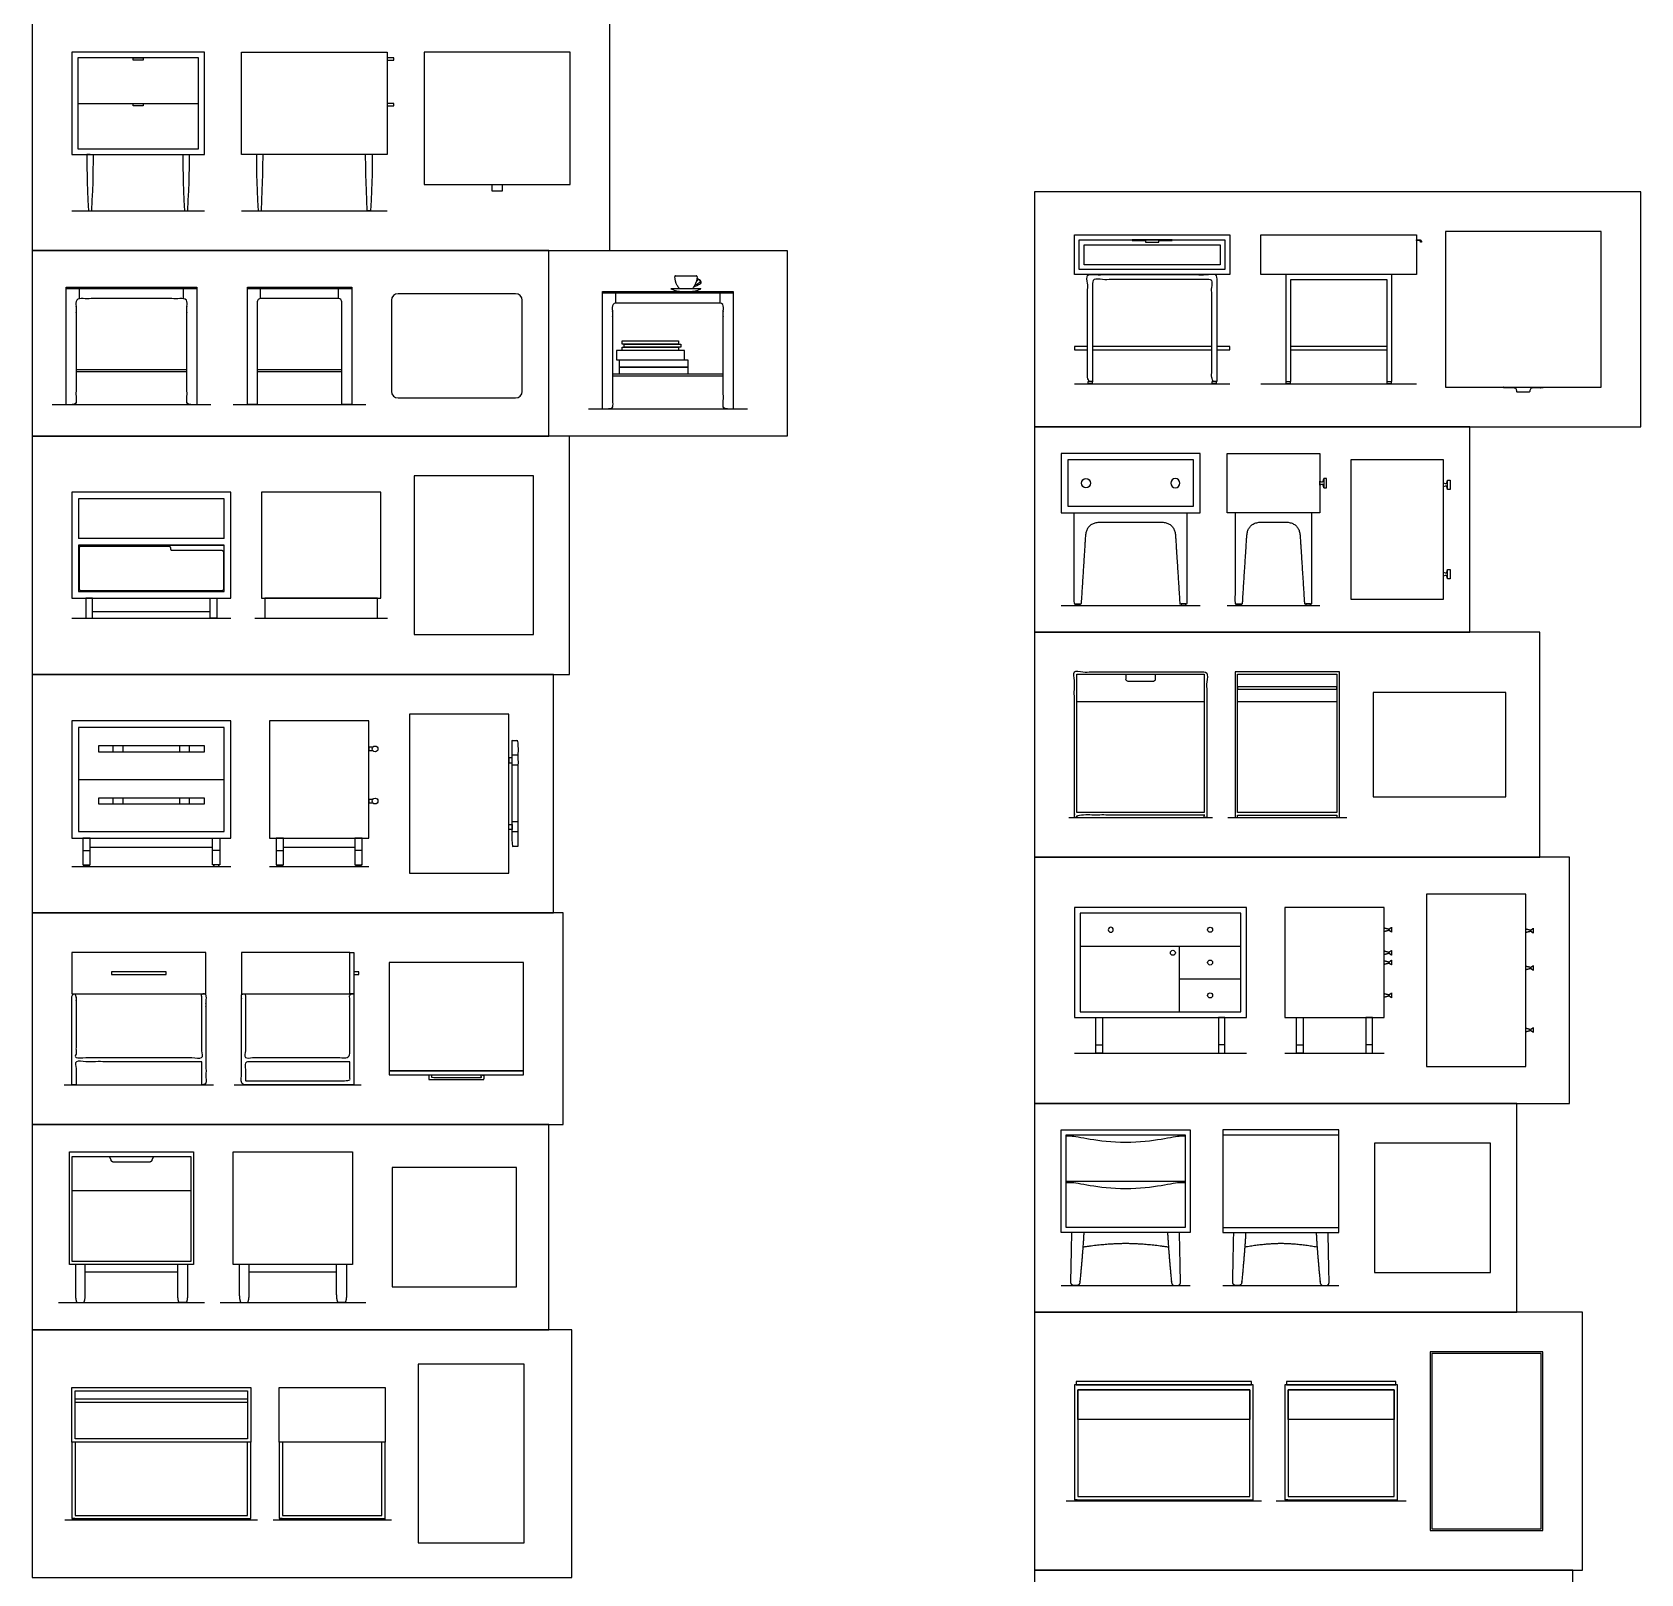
# Model space of a CAD drawing. Header units: millimetres. Extents: x 0.1 to 6.3, y -0.4 to 20.
# Drawn here: x 0.06 to 6.23, y 5.53 to 11.44 of the extents above; entities that cross this region are included whole.
import ezdxf

# ---------------------------------------------------------------- set-up
doc = ezdxf.new("R2010")
doc.units = ezdxf.units.MM
for name, color, linetype, true_color in [('2D$AG-DETAILS', 7, 'Continuous', 0x66ffff), ('2D$AG-DIAGRAM', 7, 'Continuous', 0xfecc66), ('2D$AG-FURNITURE', 7, 'Continuous', 0x66ccff), ('2D$X-VPRT', 6, 'Continuous', 0xff00ff), ('AG-DETAILS', 7, 'Continuous', 0x66ffff), ('AG-DIAGRAM', 7, 'Continuous', 0xfecc66), ('AG-FURNITURE', 7, 'Continuous', 0x66ccff), ('AG-OBJECTS', 7, 'Continuous', 0x66ff66), ('X-VPRT', 6, 'Continuous', 0xff00ff)]:
    doc.layers.add(name, color=color, linetype=linetype, true_color=true_color)

msp = doc.modelspace()

# ---------------------------------------------------------------- linework, layer by layer
at = {"layer": '2D$AG-DETAILS'}
msp.add_lwpolyline([(4.0964, 10.6245), (4.6171, 10.6245), (4.6171, 10.5483), (4.0964, 10.5483)], close=True, dxfattribs=at)
for points in [[(0.2548, 8.3007), (0.2834, 8.3007)], [(0.7809, 8.3007), (0.7524, 8.3007)], [(0.9965, 8.3007), (1.0251, 8.3007)], [(1.3267, 8.3007), (1.2981, 8.3007)], [(4.1408, 7.5549), (4.1662, 7.5549)], [(4.6361, 7.5549), (4.6107, 7.5549)], [(4.91, 7.5549), (4.9354, 7.5549)], [(5.2021, 7.5549), (5.1767, 7.5549)], [(4.6284, 7.2095), (5.0729, 7.2095)], [(4.6284, 6.8539), (5.0729, 6.8539)]]:
    msp.add_lwpolyline(points, dxfattribs=at)
at = {"layer": '2D$AG-DIAGRAM'}
for points in [[(0.2131, 10.9704), (0.7211, 10.9704)], [(0.2131, 10.7545), (0.7211, 10.7545)], [(0.8636, 10.7545), (1.4224, 10.7545)], [(4.0583, 10.0911), (4.6552, 10.0911)], [(4.7739, 10.0911), (5.3708, 10.0911)], [(4.0075, 9.2402), (4.5409, 9.2402)], [(4.6443, 9.2402), (4.9999, 9.2402)], [(0.2131, 9.1924), (0.8227, 9.1924)], [(0.9146, 9.1924), (1.4237, 9.1924)], [(4.037, 8.4274), (4.5876, 8.4274)], [(4.6468, 8.4274), (5.1029, 8.4274)], [(0.2131, 8.2399), (0.8227, 8.2399)], [(0.9711, 8.2399), (1.3521, 8.2399)], [(4.0583, 7.5232), (4.7187, 7.5232)], [(4.8656, 7.5232), (5.2466, 7.5232)], [(0.1839, 7.4017), (0.7566, 7.4017)], [(0.8361, 7.4017), (1.322, 7.4017)], [(4.0075, 6.6317), (4.5028, 6.6317)], [(4.6284, 6.6317), (5.0729, 6.6317)], [(4.0267, 5.8062), (4.7756, 5.8062)], [(4.8324, 5.8062), (5.3308, 5.8062)], [(0.1864, 5.7331), (0.9256, 5.7331)], [(0.9845, 5.7331), (1.4391, 5.7331)]]:
    msp.add_lwpolyline(points, dxfattribs=at)
at = {"layer": '2D$AG-FURNITURE'}
for points in [[(0.2131, 10.9704), (0.7211, 10.9704), (0.7211, 11.3641), (0.2131, 11.3641)], [(0.8636, 11.3641), (1.4224, 11.3641), (1.4224, 10.9704), (0.8636, 10.9704)], [(1.5649, 10.8561), (2.1237, 10.8561), (2.1237, 11.3641), (1.5649, 11.3641)], [(0.2353, 10.9926), (0.6989, 10.9926), (0.6989, 11.3418), (0.2353, 11.3418)], [(0.448, 11.3418), (0.4861, 11.3418), (0.4861, 11.3323), (0.448, 11.3323)], [(1.4224, 11.3323), (1.4478, 11.3323), (1.4478, 11.3418), (1.4224, 11.3418)], [(0.448, 11.1672), (0.4861, 11.1672), (0.4861, 11.1577), (0.448, 11.1577)], [(1.4224, 11.1577), (1.4478, 11.1577), (1.4478, 11.1672), (1.4224, 11.1672)], [(1.8252, 10.8561), (1.8633, 10.8561), (1.8633, 10.8307), (1.8252, 10.8307)], [(5.4818, 10.0784), (6.0787, 10.0784), (6.0787, 10.6753), (5.4818, 10.6753)], [(4.0583, 10.6626), (4.6552, 10.6626), (4.6552, 10.5102), (4.0583, 10.5102)], [(4.0773, 10.6436), (4.6361, 10.6436), (4.6361, 10.5293), (4.0773, 10.5293)], [(4.3567, 10.6436), (4.2805, 10.6436), (4.2805, 10.6404), (4.3313, 10.6404), (4.3313, 10.6341), (4.3567, 10.6341), (4.3821, 10.6341), (4.3821, 10.6404), (4.4329, 10.6404), (4.4329, 10.6436)], [(4.7739, 10.6626), (5.3708, 10.6626), (5.3708, 10.5102), (4.7739, 10.5102)], [(5.2755, 10.1007), (5.2755, 10.5102), (4.8691, 10.5102), (4.8691, 10.1007), (4.8882, 10.1007), (4.8882, 10.4912), (5.2565, 10.4912), (5.2565, 10.1007)], [(4.1112, 10.1007), (4.126, 10.1007), (4.126, 10.0911), (4.1112, 10.0911)], [(4.5874, 10.1007), (4.6022, 10.1007), (4.6022, 10.0911), (4.5874, 10.0911)], [(4.8713, 10.1007), (4.886, 10.1007), (4.886, 10.0911), (4.8713, 10.0911)], [(5.2586, 10.1007), (5.2734, 10.1007), (5.2734, 10.0911), (5.2586, 10.0911)], [(4.0075, 9.5958), (4.5409, 9.5958), (4.5409, 9.8244), (4.0075, 9.8244)], [(4.6443, 9.8244), (4.9999, 9.8244), (4.9999, 9.5958), (4.6443, 9.5958)], [(4.0329, 9.6212), (4.5155, 9.6212), (4.5155, 9.799), (4.0329, 9.799)], [(5.1186, 9.2656), (5.4742, 9.2656), (5.4742, 9.799), (5.1186, 9.799)], [(1.5261, 9.1289), (1.9833, 9.1289), (1.9833, 9.7385), (1.5261, 9.7385)], [(5.0157, 9.6927), (5.0253, 9.6927), (5.0253, 9.7276), (5.0157, 9.7276)], [(0.2131, 9.675), (0.2131, 9.2686), (0.8227, 9.2686), (0.8227, 9.675)], [(0.9405, 9.675), (0.9405, 9.2686), (1.3977, 9.2686), (1.3977, 9.675)], [(0.2385, 9.4718), (0.2385, 9.294), (0.7973, 9.294), (0.7973, 9.4718)], [(0.2925, 9.2686), (0.2671, 9.2686), (0.2671, 9.1924), (0.2925, 9.1924)], [(0.7433, 9.2686), (0.7687, 9.2686), (0.7687, 9.1924), (0.7433, 9.1924)], [(1.385, 9.2686), (0.9532, 9.2686), (0.9532, 9.1924), (1.385, 9.1924)], [(4.0623, 9.2467), (4.0799, 9.2467), (4.0799, 9.2402), (4.0623, 9.2402)], [(4.486, 9.2467), (4.4684, 9.2467), (4.4684, 9.2402), (4.486, 9.2402)], [(4.68, 9.2467), (4.6977, 9.2467), (4.6977, 9.2402), (4.68, 9.2402)], [(4.9641, 9.2467), (4.9465, 9.2467), (4.9465, 9.2402), (4.9641, 9.2402)], [(4.0678, 8.9767), (4.5567, 8.9767), (4.5567, 8.4465), (4.0678, 8.4465)], [(5.0749, 8.437), (5.0749, 8.9862), (4.6748, 8.9862), (4.6748, 8.437), (4.6748, 8.4274), (4.6843, 8.4274), (4.6843, 8.437), (5.0653, 8.437), (5.0653, 8.4274), (5.0749, 8.4274)], [(4.6843, 8.9767), (5.0653, 8.9767), (5.0653, 8.4465), (4.6843, 8.4465)], [(5.0653, 8.9196), (5.0653, 8.9291), (4.6843, 8.9291), (4.6843, 8.9196)], [(5.205, 8.9069), (5.205, 8.5068), (5.713, 8.5068), (5.713, 8.9069)], [(1.5083, 8.2145), (1.8893, 8.2145), (1.8893, 8.8241), (1.5083, 8.8241)], [(0.2131, 8.7987), (0.2131, 8.3478), (0.8227, 8.3478), (0.8227, 8.7987)], [(0.2385, 8.7733), (0.2385, 8.3732), (0.7973, 8.3732), (0.7973, 8.7733)], [(0.9711, 8.7987), (0.9711, 8.3478), (1.3521, 8.3478), (1.3521, 8.7987)], [(0.3147, 8.6795), (0.7211, 8.6795), (0.7211, 8.7018), (0.3147, 8.7018)], [(1.8893, 8.6566), (1.8893, 8.6376), (1.902, 8.6376), (1.902, 8.6566)], [(0.3147, 8.4795), (0.7211, 8.4795), (0.7211, 8.5017), (0.3147, 8.5017)], [(1.8893, 8.3819), (1.8893, 8.401), (1.902, 8.401), (1.902, 8.3819)], [(0.2548, 8.3478), (0.2548, 8.2462), (0.2834, 8.2462), (0.2834, 8.3478)], [(0.7809, 8.3478), (0.7809, 8.2462), (0.7524, 8.2462), (0.7524, 8.3478)], [(0.9965, 8.3478), (0.9965, 8.2462), (1.0251, 8.2462), (1.0251, 8.3478)], [(0.2579, 8.2462), (0.2804, 8.2462), (0.2775, 8.2399), (0.2608, 8.2399)], [(0.7779, 8.2462), (0.7554, 8.2462), (0.7583, 8.2399), (0.775, 8.2399)], [(0.9995, 8.2462), (1.022, 8.2462), (1.0191, 8.2399), (1.0024, 8.2399)], [(5.4091, 7.4724), (5.7901, 7.4724), (5.7901, 8.1328), (5.4091, 8.1328)], [(4.0583, 7.6597), (4.7187, 7.6597), (4.7187, 8.082), (4.0583, 8.082)], [(4.0805, 7.6819), (4.6964, 7.6819), (4.6964, 8.0598), (4.0805, 8.0598)], [(4.8656, 8.082), (4.8656, 7.6597), (5.2466, 7.6597), (5.2466, 8.082)], [(0.2131, 7.9097), (0.2131, 7.7509), (0.7274, 7.7509), (0.7274, 7.9097)], [(0.8631, 7.9097), (0.8631, 7.7509), (1.2791, 7.7509), (1.2791, 7.9097)], [(1.2791, 7.7509), (1.2791, 7.9097), (1.2949, 7.9097), (1.2949, 7.7509)], [(1.4306, 7.8716), (1.4306, 7.4556), (1.945, 7.4556), (1.945, 7.8716)], [(0.575, 7.8351), (0.3655, 7.8351), (0.3655, 7.8255), (0.575, 7.8255)], [(1.314, 7.8351), (1.2949, 7.8351), (1.2949, 7.8255), (1.314, 7.8255)], [(4.1662, 7.5232), (4.1408, 7.5232), (4.1408, 7.6597), (4.1662, 7.6597)], [(4.6107, 7.5232), (4.6361, 7.5232), (4.6361, 7.6597), (4.6107, 7.6597)], [(4.9354, 7.5232), (4.91, 7.5232), (4.91, 7.6597), (4.9354, 7.6597)], [(5.1767, 7.5232), (5.2021, 7.5232), (5.2021, 7.6597), (5.1767, 7.6597)], [(1.4306, 7.4398), (1.945, 7.4398), (1.945, 7.4556), (1.4306, 7.4556)], [(4.0075, 7.2286), (4.5028, 7.2286), (4.5028, 6.8349), (4.0075, 6.8349)], [(4.6284, 7.2286), (4.6284, 6.8349), (5.0729, 6.8349), (5.0729, 7.2286)], [(4.0265, 7.2095), (4.4837, 7.2095), (4.4837, 6.8539), (4.0265, 6.8539)], [(4.0265, 7.2095), (4.4837, 7.2095), (4.4837, 6.8539), (4.0265, 6.8539)], [(5.21, 6.6825), (5.6545, 6.6825), (5.6545, 7.1778), (5.21, 7.1778)], [(5.423, 5.6919), (5.8548, 5.6919), (5.8548, 6.3777), (5.423, 6.3777)], [(5.4293, 5.6982), (5.8484, 5.6982), (5.8484, 6.3713), (5.4293, 6.3713)], [(1.5413, 5.6442), (1.9477, 5.6442), (1.9477, 6.33), (1.5413, 6.33)], [(0.2131, 6.2411), (0.8989, 6.2411), (0.8989, 6.0315), (0.2131, 6.0315)], [(1.0086, 6.2411), (1.415, 6.2411), (1.415, 6.0315), (1.0086, 6.0315)], [(4.7441, 6.2507), (4.0583, 6.2507), (4.0583, 5.8093), (4.7441, 5.8093)], [(4.7377, 6.2634), (4.0646, 6.2634), (4.0646, 6.2507), (4.7377, 6.2507)], [(5.2975, 6.2507), (4.8657, 6.2507), (4.8657, 5.8093), (5.2975, 5.8093)], [(5.2912, 6.2634), (4.8721, 6.2634), (4.8721, 6.2507), (5.2912, 6.2507)], [(0.2258, 6.2284), (0.8862, 6.2284), (0.8862, 6.0442), (0.2258, 6.0442)], [(4.7314, 6.2316), (4.7314, 6.1173), (4.071, 6.1173), (4.071, 6.2316)], [(4.7314, 6.2316), (4.071, 6.2316), (4.071, 5.822), (4.7314, 5.822)], [(5.2848, 6.2316), (5.2848, 6.1173), (4.8784, 6.1173), (4.8784, 6.2316)], [(5.2848, 6.2316), (4.8784, 6.2316), (4.8784, 5.822), (5.2848, 5.822)], [(4.0696, 5.8093), (4.0596, 5.8093), (4.0604, 5.8062), (4.0688, 5.8062)], [(4.7327, 5.8093), (4.7427, 5.8093), (4.7419, 5.8062), (4.7335, 5.8062)], [(4.877, 5.8093), (4.8671, 5.8093), (4.8679, 5.8062), (4.8762, 5.8062)], [(5.2862, 5.8093), (5.2961, 5.8093), (5.2953, 5.8062), (5.287, 5.8062)], [(0.2244, 5.7375), (0.2145, 5.7375), (0.2153, 5.7331), (0.2236, 5.7331)], [(0.8876, 5.7375), (0.8975, 5.7375), (0.8967, 5.7331), (0.8884, 5.7331)], [(1.0199, 5.7375), (1.01, 5.7375), (1.0107, 5.7331), (1.0191, 5.7331)], [(1.4037, 5.7375), (1.4136, 5.7375), (1.4128, 5.7331), (1.4044, 5.7331)]]:
    msp.add_lwpolyline(points, close=True, dxfattribs=at)
for points in [[(0.2353, 11.1672), (0.6989, 11.1672)], [(0.2829, 10.9704), (0.2702, 10.9704)], [(4.1091, 10.2344), (4.0583, 10.2344), (4.0583, 10.2217), (4.1091, 10.2217)], [(4.5853, 10.2344), (4.1281, 10.2344)], [(4.1281, 10.2217), (4.5853, 10.2217)], [(4.6044, 10.2217), (4.6552, 10.2217), (4.6552, 10.2344), (4.6044, 10.2344)], [(5.2565, 10.2344), (4.8882, 10.2344)], [(4.8882, 10.2217), (5.2565, 10.2217)], [(0.7973, 9.4972), (0.7973, 9.6496), (0.2385, 9.6496), (0.2385, 9.4972)], [(0.7973, 9.4972), (0.2385, 9.4972)], [(0.2385, 9.4718), (0.7973, 9.4718)], [(0.2385, 9.4718), (0.2385, 9.294), (0.7973, 9.294), (0.7973, 9.4718)], [(0.7973, 9.4718), (0.2385, 9.4718)], [(0.2925, 9.2178), (0.7433, 9.2178)], [(4.0678, 8.8719), (4.5567, 8.8719)], [(4.6843, 8.8719), (5.0653, 8.8719)], [(0.371, 8.6795), (0.371, 8.7018)], [(0.4091, 8.6795), (0.4091, 8.7018)], [(0.6266, 8.6795), (0.6266, 8.7018)], [(0.6647, 8.6795), (0.6647, 8.7018)], [(1.3668, 8.697), (1.3521, 8.697), (1.3521, 8.6843), (1.3668, 8.6843)], [(1.9242, 8.6661), (1.902, 8.6661)], [(1.9242, 8.628), (1.902, 8.628)], [(0.2385, 8.5732), (0.7973, 8.5732)], [(0.371, 8.4795), (0.371, 8.5017)], [(0.4091, 8.4795), (0.4091, 8.5017)], [(0.6266, 8.4795), (0.6266, 8.5017)], [(0.6647, 8.4795), (0.6647, 8.5017)], [(1.3668, 8.497), (1.3521, 8.497), (1.3521, 8.4843), (1.3668, 8.4843)], [(1.9242, 8.4105), (1.902, 8.4105)], [(1.9242, 8.3724), (1.902, 8.3724)], [(0.7524, 8.3129), (0.5179, 8.3129), (0.2834, 8.3129)], [(1.2981, 8.3129), (1.1616, 8.3129), (1.0251, 8.3129)], [(4.0805, 7.9338), (4.6964, 7.9338)], [(4.4615, 7.6819), (4.4615, 7.9338)], [(4.4615, 7.8079), (4.6964, 7.8079)], [(4.0265, 7.0317), (4.4837, 7.0317)], [(0.2131, 6.0315), (0.2131, 5.7375), (0.8989, 5.7375), (0.8989, 6.0315)], [(0.2258, 6.0315), (0.2258, 5.7502), (0.8862, 5.7502), (0.8862, 6.0315)], [(1.0086, 6.0315), (1.0086, 5.7375), (1.415, 5.7375), (1.415, 6.0315)], [(1.0213, 6.0315), (1.0213, 5.7502), (1.4023, 5.7502), (1.4023, 6.0315)]]:
    msp.add_lwpolyline(points, dxfattribs=at)
for centre, radius in [((4.1027, 9.7101), 0.0175), ((1.3759, 8.6906), 0.0111), ((1.3759, 8.4906), 0.0111), ((4.579, 7.9968), 0.00952), ((4.4361, 7.9084), 0.00952), ((4.579, 7.8709), 0.00952), ((4.579, 7.7449), 0.00952)]:
    msp.add_circle(centre, radius, dxfattribs=at)
at = {"layer": '2D$AG-FURNITURE', "extrusion": (0, 0, -1)}
for centre, radius in [((-4.4456, 9.7101), 0.0175), ((-4.198, 7.9968), 0.00952)]:
    msp.add_circle(centre, radius, dxfattribs=at)
at = {"layer": '2D$AG-FURNITURE'}
for points, degree, knots in [([(0.2702, 10.9704), (0.2702, 10.9346), (0.2702, 10.8702), (0.2766, 10.7545), (0.2787, 10.7545), (0.2808, 10.7545), (0.2829, 10.7545), (0.2851, 10.7545), (0.2872, 10.7545), (0.2893, 10.7545), (0.2956, 10.8702), (0.2956, 10.9346), (0.2956, 10.9704)], 3, [0, 0, 0, 0, 0.708937, 0.708937, 0.708937, 0.736042, 0.736042, 0.736042, 0.763147, 0.763147, 0.763147, 1.472084, 1.472084, 1.472084, 1.472084]), ([(0.6385, 10.9704), (0.6385, 10.9346), (0.6385, 10.8702), (0.6449, 10.7545), (0.647, 10.7545), (0.6491, 10.7545), (0.6512, 10.7545), (0.6534, 10.7545), (0.6555, 10.7545), (0.6576, 10.7545), (0.6639, 10.8702), (0.6639, 10.9346), (0.6639, 10.9704)], 3, [0, 0, 0, 0, 0.708937, 0.708937, 0.708937, 0.736042, 0.736042, 0.736042, 0.763147, 0.763147, 0.763147, 1.472084, 1.472084, 1.472084, 1.472084]), ([(0.9207, 10.9704), (0.9207, 10.9346), (0.9207, 10.8702), (0.9271, 10.7545), (0.9292, 10.7545), (0.9313, 10.7545), (0.9334, 10.7545), (0.9355, 10.7545), (0.9377, 10.7545), (0.9398, 10.7545), (0.9461, 10.8702), (0.9461, 10.9346), (0.9461, 10.9704)], 3, [0, 0, 0, 0, 0.708937, 0.708937, 0.708937, 0.736042, 0.736042, 0.736042, 0.763147, 0.763147, 0.763147, 1.472084, 1.472084, 1.472084, 1.472084]), ([(1.3652, 10.9704), (1.3652, 10.9346), (1.3652, 10.8702), (1.3589, 10.7545), (1.3568, 10.7545), (1.3546, 10.7545), (1.3525, 10.7545), (1.3504, 10.7545), (1.3483, 10.7545), (1.3462, 10.7545), (1.3398, 10.8702), (1.3398, 10.9346), (1.3398, 10.9704)], 3, [0, 0, 0, 0, 0.708937, 0.708937, 0.708937, 0.736042, 0.736042, 0.736042, 0.763147, 0.763147, 0.763147, 1.472084, 1.472084, 1.472084, 1.472084]), ([(4.6044, 10.1007), (4.6044, 10.3055), (4.6044, 10.5102), (4.3567, 10.5102), (4.1091, 10.5102), (4.1091, 10.3055), (4.1091, 10.1007), (4.1186, 10.1007), (4.1281, 10.1007), (4.1281, 10.2959), (4.1281, 10.4912), (4.3567, 10.4912), (4.5853, 10.4912), (4.5853, 10.2959), (4.5853, 10.1007), (4.5948, 10.1007), (4.6044, 10.1007)], 2, [0, 0, 0, 1, 1, 2, 2, 3, 3, 3.0625, 3.0625, 4.015988, 4.015988, 4.939065, 4.939065, 5.892554, 5.892554, 5.955054, 5.955054, 5.955054]), ([(5.0157, 9.6927), (5.0125, 9.7035), (5.0106, 9.7054), (5.0051, 9.7057), (4.9999, 9.7029), (4.9999, 9.7077), (4.9999, 9.7126), (4.9999, 9.7174), (5.0051, 9.7145), (5.0106, 9.7148), (5.0125, 9.7168), (5.0157, 9.7276)], 3, [-0.0825267, -0.0825267, -0.0825267, -0.0825267, -0.0412633, 0, 0, 0, 0.0474741, 0.0474741, 0.0474741, 0.0887374, 0.1300007, 0.1300007, 0.1300007, 0.1300007]), ([(5.49, 9.6863), (5.4868, 9.6972), (5.485, 9.6991), (5.4794, 9.6994), (5.4742, 9.6966), (5.4742, 9.7014), (5.4742, 9.7062), (5.4742, 9.711), (5.4794, 9.7082), (5.485, 9.7085), (5.4868, 9.7104), (5.49, 9.7213)], 3, [-0.0825267, -0.0825267, -0.0825267, -0.0825267, -0.0412633, 0, 0, 0, 0.0474741, 0.0474741, 0.0474741, 0.0887374, 0.1300007, 0.1300007, 0.1300007, 0.1300007]), ([(5.49, 9.6863), (5.4948, 9.6863), (5.4996, 9.6863), (5.4996, 9.7038), (5.4996, 9.7213), (5.4948, 9.7213), (5.49, 9.7213), (5.49, 9.7038), (5.49, 9.6863)], 2, [0, 0, 0, 0.1145833, 0.1145833, 0.2291667, 0.2291667, 0.34375, 0.34375, 0.4583333, 0.4583333, 0.4583333]), ([(4.0568, 9.5958), (4.0568, 9.4213), (4.0568, 9.2467), (4.0711, 9.2467), (4.0854, 9.2467), (4.0937, 9.3771), (4.102, 9.5074), (4.1054, 9.5609), (4.1619, 9.5609), (4.218, 9.5609), (4.2742, 9.5609), (4.3303, 9.5609), (4.3864, 9.5609), (4.4429, 9.5609), (4.4463, 9.5074), (4.4546, 9.3771), (4.4629, 9.2467), (4.4772, 9.2467), (4.4915, 9.2467), (4.4915, 9.4213), (4.4915, 9.5958)], 2, [0, 0, 0, 1, 1, 2, 2, 2.746672, 2.746672, 3.107942, 3.107942, 3.476176, 3.476176, 3.84441, 3.84441, 4.20568, 4.20568, 4.952352, 4.952352, 5.952352, 5.952352, 6.952352, 6.952352, 6.952352]), ([(4.6745, 9.5958), (4.6745, 9.4213), (4.6745, 9.2467), (4.6888, 9.2467), (4.7031, 9.2467), (4.7114, 9.3771), (4.7198, 9.5074), (4.7232, 9.5609), (4.7797, 9.5609), (4.8009, 9.5609), (4.8221, 9.5609), (4.8432, 9.5609), (4.8644, 9.5609), (4.9209, 9.5609), (4.9243, 9.5074), (4.9327, 9.3771), (4.941, 9.2467), (4.9553, 9.2467), (4.9696, 9.2467), (4.9696, 9.4213), (4.9696, 9.5958)], 2, [0, 0, 0, 1, 1, 2, 2, 2.746672, 2.746672, 3.107942, 3.107942, 3.247009, 3.247009, 3.386076, 3.386076, 3.747347, 3.747347, 4.494019, 4.494019, 5.494019, 5.494019, 6.494019, 6.494019, 6.494019]), ([(5.49, 9.3434), (5.4868, 9.3543), (5.485, 9.3562), (5.4794, 9.3565), (5.4742, 9.3537), (5.4742, 9.3585), (5.4742, 9.3633), (5.4742, 9.3681), (5.4794, 9.3653), (5.485, 9.3656), (5.4868, 9.3675), (5.49, 9.3784)], 3, [-0.0825267, -0.0825267, -0.0825267, -0.0825267, -0.0412633, 0, 0, 0, 0.0474741, 0.0474741, 0.0474741, 0.0887374, 0.1300007, 0.1300007, 0.1300007, 0.1300007]), ([(5.49, 9.3434), (5.4948, 9.3434), (5.4996, 9.3434), (5.4996, 9.3609), (5.4996, 9.3784), (5.4948, 9.3784), (5.49, 9.3784), (5.49, 9.3609), (5.49, 9.3434)], 2, [0, 0, 0, 0.1145833, 0.1145833, 0.2291667, 0.2291667, 0.34375, 0.34375, 0.4583333, 0.4583333, 0.4583333]), ([(4.5663, 8.437), (4.5663, 8.7116), (4.5663, 8.9862), (4.3123, 8.9862), (4.0583, 8.9862), (4.0583, 8.7116), (4.0583, 8.437), (4.0583, 8.4322), (4.0583, 8.4274), (4.063, 8.4274), (4.0678, 8.4274), (4.0678, 8.4322), (4.0678, 8.437), (4.3123, 8.437), (4.5567, 8.437), (4.5567, 8.4322), (4.5567, 8.4274), (4.5615, 8.4274), (4.5663, 8.4274), (4.5663, 8.4322), (4.5663, 8.437)], 2, [3.5, 3.5, 3.5, 5.333333, 5.333333, 7, 7, 8.833333, 8.833333, 8.864583, 8.864583, 8.895833, 8.895833, 8.927083, 8.927083, 10.53125, 10.53125, 10.5625, 10.5625, 10.59375, 10.59375, 10.625, 10.625, 10.625]), ([(1.9242, 8.3161), (1.9242, 8.5193), (1.9242, 8.7225), (1.9131, 8.7225), (1.902, 8.7225), (1.902, 8.5193), (1.902, 8.3161), (1.9131, 8.3161), (1.9242, 8.3161)], 2, [0, 0, 0, 0.666667, 0.666667, 0.708333, 0.708333, 1.375, 1.375, 1.416667, 1.416667, 1.416667]), ([(1.3267, 8.3478), (1.3267, 8.297), (1.3267, 8.2462), (1.3124, 8.2462), (1.2981, 8.2462), (1.2981, 8.297), (1.2981, 8.3478), (1.3124, 8.3478), (1.3267, 8.3478)], 2, [0, 0, 0, 0.3333333, 0.3333333, 0.4270833, 0.4270833, 0.7604167, 0.7604167, 0.8541667, 0.8541667, 0.8541667]), ([(1.3236, 8.2462), (1.3124, 8.2462), (1.3012, 8.2462), (1.3026, 8.243), (1.3041, 8.2399), (1.3124, 8.2399), (1.3207, 8.2399), (1.3222, 8.243), (1.3236, 8.2462)], 2, [0, 0, 0, 0.0325646, 0.0325646, 0.0533979, 0.0533979, 0.0859625, 0.0859625, 0.1067958, 0.1067958, 0.1067958]), ([(5.2466, 7.9896), (5.2562, 7.992), (5.2658, 7.9943), (5.2705, 7.9908), (5.2751, 7.9873), (5.2751, 7.9968), (5.2751, 8.0063), (5.2705, 8.0028), (5.2658, 7.9993), (5.2562, 8.0017), (5.2466, 8.004), (5.2466, 7.9968), (5.2466, 7.9896)], 2, [0, 0, 0, 1, 1, 2, 2, 3, 3, 4, 4, 5, 5, 5.063309, 5.063309, 5.063309]), ([(5.7901, 7.9859), (5.7997, 7.9883), (5.8094, 7.9906), (5.814, 7.9871), (5.8187, 7.9836), (5.8187, 7.9931), (5.8187, 8.0026), (5.814, 7.9991), (5.8094, 7.9956), (5.7997, 7.9979), (5.7901, 8.0003), (5.7901, 7.9931), (5.7901, 7.9859)], 2, [0, 0, 0, 1, 1, 2, 2, 3, 3, 4, 4, 5, 5, 5.063309, 5.063309, 5.063309]), ([(5.2466, 7.9012), (5.2562, 7.9036), (5.2658, 7.906), (5.2705, 7.9024), (5.2751, 7.8989), (5.2751, 7.9084), (5.2751, 7.9179), (5.2705, 7.9144), (5.2658, 7.9109), (5.2562, 7.9133), (5.2466, 7.9157), (5.2466, 7.9084), (5.2466, 7.9012)], 2, [0, 0, 0, 1, 1, 2, 2, 3, 3, 4, 4, 5, 5, 5.063309, 5.063309, 5.063309]), ([(5.2466, 7.8636), (5.2562, 7.866), (5.2658, 7.8684), (5.2705, 7.8649), (5.2751, 7.8614), (5.2751, 7.8709), (5.2751, 7.8804), (5.2705, 7.8768), (5.2658, 7.8733), (5.2562, 7.8757), (5.2466, 7.8781), (5.2466, 7.8709), (5.2466, 7.8636)], 2, [0, 0, 0, 1, 1, 2, 2, 3, 3, 4, 4, 5, 5, 5.063309, 5.063309, 5.063309]), ([(5.7901, 7.843), (5.7997, 7.8454), (5.8094, 7.8478), (5.814, 7.8442), (5.8187, 7.8407), (5.8187, 7.8502), (5.8187, 7.8597), (5.814, 7.8562), (5.8094, 7.8527), (5.7997, 7.8551), (5.7901, 7.8575), (5.7901, 7.8502), (5.7901, 7.843)], 2, [0, 0, 0, 1, 1, 2, 2, 3, 3, 4, 4, 5, 5, 5.063309, 5.063309, 5.063309]), ([(0.7116, 7.4906), (0.7116, 7.4461), (0.7116, 7.4017), (0.7195, 7.4017), (0.7274, 7.4017), (0.7274, 7.5763), (0.7274, 7.7509), (0.7195, 7.7509), (0.7116, 7.7509), (0.7116, 7.6287), (0.7116, 7.5064), (0.4703, 7.5064), (0.229, 7.5064), (0.229, 7.6287), (0.229, 7.7509), (0.221, 7.7509), (0.2131, 7.7509), (0.2131, 7.5763), (0.2131, 7.4017), (0.221, 7.4017), (0.229, 7.4017), (0.229, 7.4461), (0.229, 7.4906), (0.4703, 7.4906), (0.7116, 7.4906)], 2, [0.854167, 0.854167, 0.854167, 1.145833, 1.145833, 1.197917, 1.197917, 2.34375, 2.34375, 2.395833, 2.395833, 3.197917, 3.197917, 4.34375, 4.34375, 5.145833, 5.145833, 5.197917, 5.197917, 6.34375, 6.34375, 6.395833, 6.395833, 6.6875, 6.6875, 7.833333, 7.833333, 7.833333]), ([(1.2791, 7.4017), (1.287, 7.4017), (1.2949, 7.4017), (1.2949, 7.5763), (1.2949, 7.7509), (1.287, 7.7509), (1.2791, 7.7509), (1.2791, 7.6287), (1.2791, 7.5064), (1.079, 7.5064), (0.879, 7.5064), (0.879, 7.6287), (0.879, 7.7509), (0.8711, 7.7509), (0.8631, 7.7509), (0.8631, 7.5763), (0.8631, 7.4017), (0.8711, 7.4017), (0.879, 7.4017), (1.079, 7.4017), (1.2791, 7.4017)], 2, [1.145833, 1.145833, 1.145833, 1.197917, 1.197917, 2.34375, 2.34375, 2.395833, 2.395833, 3.197917, 3.197917, 4.34375, 4.34375, 5.145833, 5.145833, 5.197917, 5.197917, 6.34375, 6.34375, 6.395833, 6.395833, 7.708333, 7.708333, 7.708333]), ([(5.2466, 7.7377), (5.2562, 7.7401), (5.2658, 7.7425), (5.2705, 7.7389), (5.2751, 7.7354), (5.2751, 7.7449), (5.2751, 7.7544), (5.2705, 7.7509), (5.2658, 7.7474), (5.2562, 7.7498), (5.2466, 7.7522), (5.2466, 7.7449), (5.2466, 7.7377)], 2, [0, 0, 0, 1, 1, 2, 2, 3, 3, 4, 4, 5, 5, 5.063309, 5.063309, 5.063309]), ([(5.7901, 7.6049), (5.7997, 7.6073), (5.8094, 7.6096), (5.814, 7.6061), (5.8187, 7.6026), (5.8187, 7.6121), (5.8187, 7.6216), (5.814, 7.6181), (5.8094, 7.6146), (5.7997, 7.6169), (5.7901, 7.6193), (5.7901, 7.6121), (5.7901, 7.6049)], 2, [0, 0, 0, 1, 1, 2, 2, 3, 3, 4, 4, 5, 5, 5.063309, 5.063309, 5.063309]), ([(1.2791, 7.4906), (1.2791, 7.4541), (1.2791, 7.4175), (1.079, 7.4175), (0.879, 7.4175), (0.879, 7.4541), (0.879, 7.4906), (1.079, 7.4906), (1.2791, 7.4906)], 2, [0.854167, 0.854167, 0.854167, 1.09375, 1.09375, 2.40625, 2.40625, 2.645833, 2.645833, 3.791667, 3.791667, 3.791667]), ([(1.583, 7.4398), (1.583, 7.4302), (1.583, 7.4207), (1.6878, 7.4207), (1.7926, 7.4207), (1.7926, 7.4302), (1.7926, 7.4398), (1.7878, 7.4398), (1.7831, 7.4398), (1.7831, 7.435), (1.7831, 7.4302), (1.6878, 7.4302), (1.5926, 7.4302), (1.5926, 7.435), (1.5926, 7.4398), (1.5878, 7.4398), (1.583, 7.4398)], 2, [0, 0, 0, 1, 1, 2, 2, 3, 3, 3.03125, 3.03125, 3.53125, 3.53125, 4.440341, 4.440341, 4.940341, 4.940341, 4.971591, 4.971591, 4.971591]), ([(4.4837, 7.2043), (4.4781, 7.2043), (4.4726, 7.2043), (4.467, 7.2043), (4.4374, 7.2043), (4.3639, 7.1808), (4.2551, 7.1808), (4.1463, 7.1808), (4.0728, 7.2043), (4.0432, 7.2043), (4.0376, 7.2043), (4.0321, 7.2043), (4.0265, 7.2043)], 3, [-0.759004, -0.759004, -0.759004, -0.759004, -0.704291, -0.704291, -0.704291, 0, 0, 0, 0.704291, 0.704291, 0.704291, 0.759004, 0.759004, 0.759004, 0.759004]), ([(4.4837, 7.0265), (4.4781, 7.0265), (4.4726, 7.0265), (4.467, 7.0265), (4.4374, 7.0265), (4.3639, 7.003), (4.2551, 7.003), (4.1463, 7.003), (4.0728, 7.0265), (4.0432, 7.0265), (4.0376, 7.0265), (4.0321, 7.0265), (4.0265, 7.0265)], 3, [-0.759004, -0.759004, -0.759004, -0.759004, -0.704291, -0.704291, -0.704291, 0, 0, 0, 0.704291, 0.704291, 0.704291, 0.759004, 0.759004, 0.759004, 0.759004]), ([(4.4192, 6.779), (4.3271, 6.7926), (4.2551, 6.7926), (4.1831, 6.7926), (4.091, 6.779)], 2, [-0.551268, -0.551268, -0.551268, 0, 0, 0.551268, 0.551268, 0.551268]), ([(4.9893, 6.779), (4.9115, 6.7926), (4.8506, 6.7926), (4.7898, 6.7926), (4.7119, 6.779)], 2, [-0.551268, -0.551268, -0.551268, 0, 0, 0.551268, 0.551268, 0.551268])]:
    msp.add_open_spline(points, degree=degree, knots=knots, dxfattribs=at)
for points, weights, knots in [([(5.3898, 10.6341), (5.3898, 10.6354), (5.3898, 10.6367), (5.3898, 10.6436), (5.3829, 10.6436), (5.3768, 10.6436), (5.3708, 10.6436), (5.3708, 10.642), (5.3708, 10.6404), (5.3768, 10.6404), (5.3829, 10.6404), (5.3866, 10.6404), (5.3866, 10.6367), (5.3866, 10.6354), (5.3866, 10.6341), (5.3882, 10.6341), (5.3898, 10.6341)], [1, 1, 1, 0.707106781187, 1, 1, 1, 1, 1, 1, 1, 0.707106781187, 1, 1, 1, 1, 1], [0, 0, 0, 0.274686, 0.274686, 0.310289, 0.310289, 0.947632, 0.947632, 0.958049, 0.958049, 1.014559, 1.014559, 1.017716, 1.017716, 1.04207, 1.04207, 1.052487, 1.052487, 1.052487]), ([(5.7549, 10.0648), (5.7549, 10.0632), (5.7549, 10.0616), (5.7549, 10.0594), (5.7571, 10.0594), (5.7687, 10.0594), (5.7803, 10.0594), (5.7919, 10.0594), (5.8035, 10.0594), (5.8057, 10.0594), (5.8057, 10.0616), (5.8057, 10.0632), (5.8057, 10.0648), (5.8057, 10.0753), (5.819, 10.0753), (5.8377, 10.0753), (5.8565, 10.0753), (5.8565, 10.0769), (5.8565, 10.0784), (5.8184, 10.0784), (5.7803, 10.0784), (5.7422, 10.0784), (5.7041, 10.0784), (5.7041, 10.0769), (5.7041, 10.0753), (5.7228, 10.0753), (5.7416, 10.0753), (5.7549, 10.0753), (5.7549, 10.0648)], [1, 1, 1, 0.707106781187, 1, 1, 1, 1, 1, 0.707106781187, 1, 1, 1, 1, 1, 1, 1, 1, 1, 1, 1, 1, 1, 1, 1, 1, 1, 1, 1], [21.236058, 21.236058, 21.236058, 21.437224, 21.437224, 21.448609, 21.448609, 22.361637, 22.361637, 23.274666, 23.274666, 23.286051, 23.286051, 23.487217, 23.487217, 23.600508, 23.600508, 24.339023, 24.339023, 25.339023, 25.339023, 26.339023, 26.339023, 27.339023, 27.339023, 28.339023, 28.339023, 29.077538, 29.077538, 29.190829, 29.190829, 29.190829]), ([(0.7941, 9.4461), (0.7941, 9.4527), (0.7875, 9.4527), (0.6925, 9.4527), (0.5975, 9.4527), (0.5909, 9.4527), (0.5909, 9.4593), (0.5909, 9.4607), (0.5909, 9.462), (0.5909, 9.4686), (0.5843, 9.4686), (0.4163, 9.4686), (0.2483, 9.4686), (0.2417, 9.4686), (0.2417, 9.462), (0.2417, 9.3829), (0.2417, 9.3038), (0.2417, 9.2971), (0.2483, 9.2971), (0.5179, 9.2971), (0.7875, 9.2971), (0.7941, 9.2971), (0.7941, 9.3038), (0.7941, 9.3749), (0.7941, 9.4461)], [1, 0.707106781187, 1, 1, 1, 0.707106781187, 1, 1, 1, 0.707106781187, 1, 1, 1, 0.707106781187, 1, 1, 1, 0.707106781187, 1, 1, 1, 0.707106781186, 1, 1, 1], [0, 0, 0, 0.034125, 0.034125, 0.657342, 0.657342, 0.691467, 0.691467, 0.700101, 0.700101, 0.734226, 0.734226, 1.83661, 1.83661, 1.870735, 1.870735, 2.389786, 2.389786, 2.423911, 2.423911, 4.192962, 4.192962, 4.227087, 4.227087, 4.694054, 4.694054, 4.694054]), ([(4.2551, 8.9767), (4.2551, 8.9665), (4.2551, 8.9562), (4.2551, 8.9506), (4.2607, 8.9506), (4.2865, 8.9506), (4.3123, 8.9506), (4.338, 8.9506), (4.3638, 8.9506), (4.3694, 8.9506), (4.3694, 8.9562), (4.3694, 8.9665), (4.3694, 8.9767)], [1, 1, 1, 0.707106781187, 1, 1, 1, 1, 1, 0.707106781187, 1, 1, 1], [0, 0, 0, 0.785517, 0.785517, 0.814382, 0.814382, 1.716375, 1.716375, 2.618367, 2.618367, 2.647233, 2.647233, 3.43275, 3.43275, 3.43275]), ([(4.0944, 6.8349), (4.0907, 6.7598), (4.079, 6.6427), (4.0778, 6.6317), (4.0667, 6.6317), (4.062, 6.6317), (4.0573, 6.6317), (4.052, 6.6317), (4.0484, 6.6354), (4.0447, 6.6391), (4.0448, 6.6443), (4.0467, 6.7396), (4.0487, 6.8349)], [1, 1, 1, 0.747050063396, 1, 1, 1, 0.921889792807, 1, 0.921889792807, 1, 1, 1], [0, 0, 0, 0.654095, 0.654095, 0.713405, 0.713405, 0.74433, 0.74433, 0.776781, 0.776781, 0.809232, 0.809232, 1.432225, 1.432225, 1.432225]), ([(4.4158, 6.8349), (4.4195, 6.7598), (4.4312, 6.6427), (4.4325, 6.6317), (4.4435, 6.6317), (4.4482, 6.6317), (4.4529, 6.6317), (4.4582, 6.6317), (4.4618, 6.6354), (4.4655, 6.6391), (4.4654, 6.6443), (4.4635, 6.7396), (4.4616, 6.8349)], [1, 1, 1, 0.747050063396, 1, 1, 1, 0.921889792807, 1, 0.921889792807, 1, 1, 1], [0, 0, 0, 0.654095, 0.654095, 0.713405, 0.713405, 0.74433, 0.74433, 0.776781, 0.776781, 0.809232, 0.809232, 1.432225, 1.432225, 1.432225]), ([(4.7154, 6.8349), (4.7116, 6.7598), (4.7, 6.6427), (4.6987, 6.6317), (4.6876, 6.6317), (4.6829, 6.6317), (4.6782, 6.6317), (4.673, 6.6317), (4.6693, 6.6354), (4.6657, 6.6391), (4.6658, 6.6443), (4.6677, 6.7396), (4.6696, 6.8349)], [1, 1, 1, 0.747050063396, 1, 1, 1, 0.921889792807, 1, 0.921889792807, 1, 1, 1], [0, 0, 0, 0.654095, 0.654095, 0.713405, 0.713405, 0.74433, 0.74433, 0.776781, 0.776781, 0.809232, 0.809232, 1.432225, 1.432225, 1.432225]), ([(4.9859, 6.8349), (4.9896, 6.7598), (5.0013, 6.6427), (5.0026, 6.6317), (5.0136, 6.6317), (5.0184, 6.6317), (5.0231, 6.6317), (5.0283, 6.6317), (5.032, 6.6354), (5.0356, 6.6391), (5.0355, 6.6443), (5.0336, 6.7396), (5.0317, 6.8349)], [1, 1, 1, 0.747050063396, 1, 1, 1, 0.921889792807, 1, 0.921889792807, 1, 1, 1], [0, 0, 0, 0.654095, 0.654095, 0.713405, 0.713405, 0.74433, 0.74433, 0.776781, 0.776781, 0.809232, 0.809232, 1.432225, 1.432225, 1.432225])]:
    msp.add_rational_spline(points, weights, degree=2, knots=knots, dxfattribs=at)
for points in [[(0.2258, 6.1966), (0.556, 6.1966), (0.8862, 6.1966)], [(0.2258, 6.1839), (0.556, 6.1839), (0.8862, 6.1839)]]:
    msp.add_open_spline(points, degree=2, dxfattribs=at)
at = {"layer": '2D$X-VPRT'}
for points in [[(0.0607, 10.6021), (2.2761, 10.6021), (2.2761, 11.5165), (0.0607, 11.5165)], [(3.9059, 9.926), (6.2311, 9.926), (6.2311, 10.8277), (3.9059, 10.8277)], [(0.0607, 8.9765), (2.1214, 8.9765), (2.1214, 9.8909), (0.0607, 9.8909)], [(3.9059, 9.1386), (5.5758, 9.1386), (5.5758, 9.926), (3.9059, 9.926)], [(3.9059, 8.275), (5.8438, 8.275), (5.8438, 9.1386), (3.9059, 9.1386)], [(0.0607, 8.0621), (2.061, 8.0621), (2.061, 8.9765), (0.0607, 8.9765)], [(3.9059, 7.3302), (5.9577, 7.3302), (5.9577, 8.275), (3.9059, 8.275)], [(0.0607, 7.2493), (2.0974, 7.2493), (2.0974, 8.0621), (0.0607, 8.0621)], [(3.9059, 6.5301), (5.7561, 6.5301), (5.7561, 7.3302), (3.9059, 7.3302)], [(3.9059, 5.5395), (6.0072, 5.5395), (6.0072, 6.5301), (3.9059, 6.5301)], [(0.0607, 5.5122), (2.1306, 5.5122), (2.1306, 6.4619), (0.0607, 6.4619)], [(3.9059, 4.6251), (5.9706, 4.6251), (5.9706, 5.5395), (3.9059, 5.5395)]]:
    msp.add_lwpolyline(points, close=True, dxfattribs=at)
at = {"layer": 'AG-DETAILS'}
for p, q in [((0.2417, 10.4179), (0.2417, 10.456)), ((0.6417, 10.4179), (0.6417, 10.456)), ((2.2991, 10.401), (2.2991, 10.4391)), ((2.6991, 10.401), (2.6991, 10.4391))]:
    msp.add_line(p, q, dxfattribs=at)
for points in [[(0.937, 10.4179), (0.937, 10.456)], [(1.2354, 10.4179), (1.2354, 10.456)], [(0.3632, 7.1128), (0.357, 7.127)], [(0.4417, 7.1048), (0.3749, 7.1048)], [(0.5084, 7.1048), (0.4417, 7.1048)], [(0.5264, 7.127), (0.5201, 7.1128)]]:
    msp.add_lwpolyline(points, dxfattribs=at)
for points in [[(0.3749, 7.1048), (0.3667, 7.1048), (0.3632, 7.1128)], [(0.5201, 7.1128), (0.5167, 7.1048), (0.5084, 7.1048)]]:
    msp.add_open_spline(points, degree=2, dxfattribs=at)
at = {"layer": 'AG-DIAGRAM'}
for p, q in [((0.1369, 10.0115), (0.7465, 10.0115)), ((0.8322, 10.0115), (1.3402, 10.0115)), ((2.1943, 9.9946), (2.8039, 9.9946)), ((0.1623, 6.5666), (0.7211, 6.5666)), ((0.7814, 6.5666), (1.3402, 6.5666))]:
    msp.add_line(p, q, dxfattribs=at)
at = {"layer": 'AG-FURNITURE'}
for points in [[(0.1909, 10.4624), (0.6925, 10.4624), (0.6925, 10.456), (0.1909, 10.456)], [(0.8862, 10.4624), (1.2862, 10.4624), (1.2862, 10.456), (0.8862, 10.456)], [(2.2483, 10.4455), (2.7499, 10.4455), (2.7499, 10.4391), (2.2483, 10.4391)], [(0.229, 10.1385), (0.6544, 10.1385), (0.6544, 10.1449), (0.229, 10.1449)], [(0.9243, 10.1385), (1.2481, 10.1385), (1.2481, 10.1449), (0.9243, 10.1449)], [(2.2864, 10.1216), (2.7118, 10.1216), (2.7118, 10.128), (2.2864, 10.128)], [(0.2036, 7.1445), (0.6798, 7.1445), (0.6798, 6.7127), (0.2036, 6.7127)], [(0.2147, 7.127), (0.6687, 7.127), (0.6687, 6.7238), (0.2147, 6.7238)], [(0.8322, 7.1445), (1.2894, 7.1445), (1.2894, 6.7127), (0.8322, 6.7127)], [(1.4418, 6.627), (1.9181, 6.627), (1.9181, 7.0842), (1.4418, 7.0842)]]:
    msp.add_lwpolyline(points, close=True, dxfattribs=at)
for points in [[(0.9243, 10.0115), (0.8862, 10.0115), (0.8862, 10.456)], [(1.2862, 10.456), (1.2862, 10.0115), (1.2481, 10.0115)], [(0.2147, 6.9969), (0.6687, 6.9969)], [(0.2645, 6.6841), (0.6189, 6.6841)], [(0.8931, 6.6841), (1.2285, 6.6841)], [(0.2318, 6.5666), (0.259, 6.5666)]]:
    msp.add_lwpolyline(points, dxfattribs=at)
for centre, radius, start, end in [((1.464, 10.4116), 0.0254, 90, 180), ((1.9149, 10.4116), 0.0254, 360, 90), ((0.937, 10.4052), 0.0127, 90, 180), ((1.2354, 10.4052), 0.0127, 360, 90), ((1.464, 10.0623), 0.0254, 180, 270), ((1.9149, 10.0623), 0.0254, 270, 0), ((0.2348, 6.5712), 0.00451, 200.33286, 270.00001), ((0.256, 6.5712), 0.00451, 269.99999, 339.66714), ((0.6273, 6.5712), 0.00451, 200.33286, 270.00001), ((0.6486, 6.5712), 0.00451, 269.99999, 339.66714), ((0.8635, 6.5712), 0.00451, 200.33286, 270.00001), ((0.8847, 6.5712), 0.00451, 269.99999, 339.66714), ((1.2369, 6.5712), 0.00451, 200.33286, 270.00001), ((1.2582, 6.5712), 0.00451, 269.99999, 339.66714)]:
    msp.add_arc(centre, radius, start, end, dxfattribs=at)
for points in [[(0.6925, 10.456), (0.6925, 10.2338), (0.6925, 10.0115), (0.6735, 10.0115), (0.6544, 10.0115), (0.6544, 10.2084), (0.6544, 10.4052), (0.6544, 10.4179), (0.6417, 10.4179), (0.4417, 10.4179), (0.2417, 10.4179), (0.229, 10.4179), (0.229, 10.4052), (0.229, 10.2084), (0.229, 10.0115), (0.2099, 10.0115), (0.1909, 10.0115), (0.1909, 10.2338), (0.1909, 10.456)], [(2.7499, 10.4391), (2.7499, 10.2169), (2.7499, 9.9946), (2.7309, 9.9946), (2.7118, 9.9946), (2.7118, 10.1915), (2.7118, 10.3883), (2.7118, 10.401), (2.6991, 10.401), (2.4991, 10.401), (2.2991, 10.401), (2.2864, 10.401), (2.2864, 10.3883), (2.2864, 10.1915), (2.2864, 9.9946), (2.2673, 9.9946), (2.2483, 9.9946), (2.2483, 10.2169), (2.2483, 10.4391)]]:
    msp.add_rational_spline(points, [1, 1, 1, 1, 1, 1, 1, 0.707106781187, 1, 1, 1, 0.707106781187, 1, 1, 1, 1, 1, 1, 1], degree=2, knots=[0, 0, 0, 1.458333, 1.458333, 1.583333, 1.583333, 2.774089, 2.774089, 2.839538, 2.839538, 3.818705, 3.818705, 3.884155, 3.884155, 5.07491, 5.07491, 5.19991, 5.19991, 6.658243, 6.658243, 6.658243], dxfattribs=at)
for points in [[(1.9149, 10.437), (1.6895, 10.437), (1.464, 10.437)], [(0.9243, 10.4052), (0.9243, 10.2084), (0.9243, 10.0115)], [(1.2354, 10.4179), (1.0862, 10.4179), (0.937, 10.4179)], [(1.2481, 10.0115), (1.2481, 10.2084), (1.2481, 10.4052)], [(1.4386, 10.4116), (1.4386, 10.2369), (1.4386, 10.0623)], [(1.9403, 10.0623), (1.9403, 10.2369), (1.9403, 10.4116)], [(1.464, 10.0369), (1.6895, 10.0369), (1.9149, 10.0369)], [(0.2264, 6.7127), (0.2264, 6.6583), (0.2264, 6.6039)], [(0.2645, 6.6039), (0.2645, 6.6583), (0.2645, 6.7127)], [(0.6189, 6.6039), (0.6189, 6.6583), (0.6189, 6.7127)], [(0.657, 6.7127), (0.657, 6.6583), (0.657, 6.6039)], [(0.855, 6.7127), (0.855, 6.6583), (0.855, 6.6039)], [(0.8931, 6.6039), (0.8931, 6.6583), (0.8931, 6.7127)], [(1.2285, 6.6039), (1.2285, 6.6583), (1.2285, 6.7127)], [(1.2666, 6.7127), (1.2666, 6.6583), (1.2666, 6.6039)], [(0.2264, 6.6039), (0.2264, 6.581), (0.2306, 6.5696)], [(0.2603, 6.5696), (0.2645, 6.581), (0.2645, 6.6039)], [(0.6231, 6.5696), (0.6189, 6.581), (0.6189, 6.6039)], [(0.657, 6.6039), (0.657, 6.581), (0.6528, 6.5696)], [(0.855, 6.6039), (0.855, 6.581), (0.8592, 6.5696)], [(0.8889, 6.5696), (0.8931, 6.581), (0.8931, 6.6039)], [(1.2327, 6.5696), (1.2285, 6.581), (1.2285, 6.6039)], [(1.2666, 6.6039), (1.2666, 6.581), (1.2624, 6.5696)], [(0.2348, 6.5666), (0.2454, 6.5666), (0.256, 6.5666)], [(0.6486, 6.5666), (0.638, 6.5666), (0.6273, 6.5666)], [(0.8635, 6.5666), (0.8741, 6.5666), (0.8847, 6.5666)], [(1.2582, 6.5666), (1.2476, 6.5666), (1.2369, 6.5666)]]:
    msp.add_open_spline(points, degree=2, dxfattribs=at)
at = {"layer": 'AG-OBJECTS'}
msp.add_lwpolyline([(2.6251, 10.4562), (2.5685, 10.4562), (2.5118, 10.4562)], dxfattribs=at)
for points in [[(2.3233, 10.2434), (2.3233, 10.2556), (2.5402, 10.2556), (2.5402, 10.2434)], [(2.332, 10.2312), (2.332, 10.2434), (2.5489, 10.2434), (2.5489, 10.2312)], [(2.5624, 10.183), (2.5624, 10.219), (2.3021, 10.219), (2.3021, 10.183)], [(2.3134, 10.1555), (2.3134, 10.183), (2.5753, 10.183), (2.5753, 10.1555)], [(2.3233, 10.219), (2.3233, 10.2312), (2.5402, 10.2312), (2.5402, 10.219)], [(2.3134, 10.128), (2.3134, 10.1555), (2.5753, 10.1555), (2.5753, 10.128)]]:
    msp.add_lwpolyline(points, close=True, dxfattribs=at)
for centre, radius, start, end in [((2.5284, 10.5024), 0.00284, 90, 184.01586), ((2.6085, 10.5024), 0.00284, 355.98414, 90), ((2.5117, 10.4556), 0.000666, 83.1941, 241.59594), ((2.6252, 10.4556), 0.000666, 298.40406, 96.8059)]:
    msp.add_arc(centre, radius, start, end, dxfattribs=at)
for points, knots in [([(2.5434, 10.4562), (2.5403, 10.46), (2.5309, 10.4738), (2.5264, 10.4905), (2.5256, 10.5022)], [0, 0, 0, 0, 0.1836846, 0.6217066, 0.6217066, 0.6217066, 0.6217066]), ([(2.5284, 10.5052), (2.5418, 10.5052), (2.5551, 10.5052), (2.5685, 10.5052), (2.5818, 10.5052), (2.5952, 10.5052), (2.6085, 10.5052)], [0.69691, 0.69691, 0.69691, 0.69691, 1.19769, 1.19769, 1.19769, 1.698471, 1.698471, 1.698471, 1.698471]), ([(2.6114, 10.5022), (2.6106, 10.4905), (2.606, 10.4738), (2.5966, 10.46), (2.5935, 10.4562)], [1.773675, 1.773675, 1.773675, 1.773675, 2.2116971, 2.3953816, 2.3953816, 2.3953816, 2.3953816]), ([(2.6109, 10.4971), (2.6292, 10.4845), (2.6257, 10.4758), (2.6137, 10.468), (2.6037, 10.4642), (2.5986, 10.4632)], [0, 0, 0, 0, 0.1921503, 0.5041767, 0.8070595, 0.8070595, 0.8070595, 0.8070595]), ([(2.6084, 10.4849), (2.6091, 10.4847), (2.611, 10.4846), (2.6123, 10.4874), (2.6144, 10.4908), (2.62, 10.4925), (2.624, 10.488), (2.6232, 10.4818), (2.6161, 10.4744), (2.6081, 10.4707), (2.6025, 10.4698)], [0, 0, 0, 0, 0.0263295, 0.0614386, 0.1049814, 0.1775301, 0.239865, 0.2929966, 0.3967515, 0.6095269, 0.6095269, 0.6095269, 0.6095269]), ([(2.5114, 10.455), (2.5286, 10.4474), (2.546, 10.4454), (2.563, 10.4455), (2.5685, 10.4455)], [1.4733895, 1.4733895, 1.4733895, 1.4733895, 1.9681674, 2.2028432, 2.2028432, 2.2028432, 2.2028432]), ([(2.5685, 10.4455), (2.5739, 10.4455), (2.5909, 10.4454), (2.6084, 10.4474), (2.6255, 10.455)], [2.2028432, 2.2028432, 2.2028432, 2.2028432, 2.437519, 2.9322968, 2.9322968, 2.9322968, 2.9322968])]:
    msp.add_open_spline(points, degree=3, knots=knots, dxfattribs=at)
at = {"layer": 'X-VPRT'}
for points in [[(0.0607, 10.6021), (0.0607, 9.8909), (2.0419, 9.8909), (2.0419, 10.6021)], [(2.0419, 9.8909), (2.0419, 10.6021), (2.9563, 10.6021), (2.9563, 9.8909)], [(0.0607, 7.2493), (0.0607, 6.4619), (2.0419, 6.4619), (2.0419, 7.2493)]]:
    msp.add_lwpolyline(points, close=True, dxfattribs=at)

doc.saveas('drawing.dxf')
